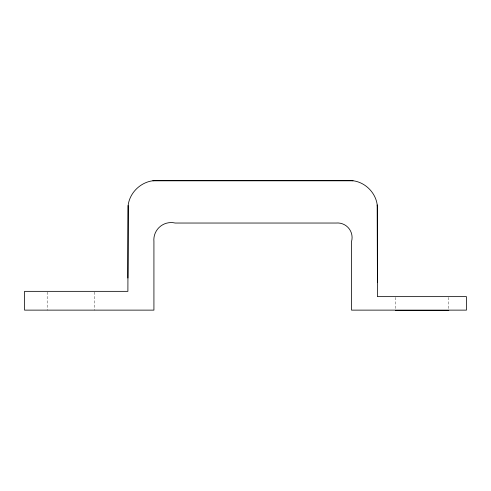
<?xml version="1.0" encoding="UTF-8"?>
<svg xmlns="http://www.w3.org/2000/svg" width="491" height="491" viewBox="0 0 491 491"><rect width="100%" height="100%" fill="white"/><g stroke="black" fill="none" stroke-linecap="round" stroke-linejoin="round"><path stroke-width="0.37" stroke-dasharray="2.46 1.84" d="M448.774 297.405L448.774 309.674M395.55 297.405L395.55 310.441M94.247 292.096L94.247 310.128M47.179 292.096L47.179 310.128"/><path stroke-width="0.74" d="M127.893 278.023L128.139 205.484C129.741 191.607 142.593 180.338 156.561 180.559L349.389 180.559C364.371 180.246 377.726 193.607 377.413 208.583L377.413 296.638L466.45 296.638L466.45 310.128L351.531 310.128L351.531 241.572A14.589 14.589 0 0 0 336.016 223.037L175.177 223.037A17.32 17.32 0 0 0 153.922 241.572L153.922 310.128L24.55 310.128L24.55 291.347L127.893 291.347L128.139 205.484M152.818 180.805L353.047 180.798M395.55 310.441L448.774 310.441M377.174 204.925L377.413 282.129"/></g></svg>
